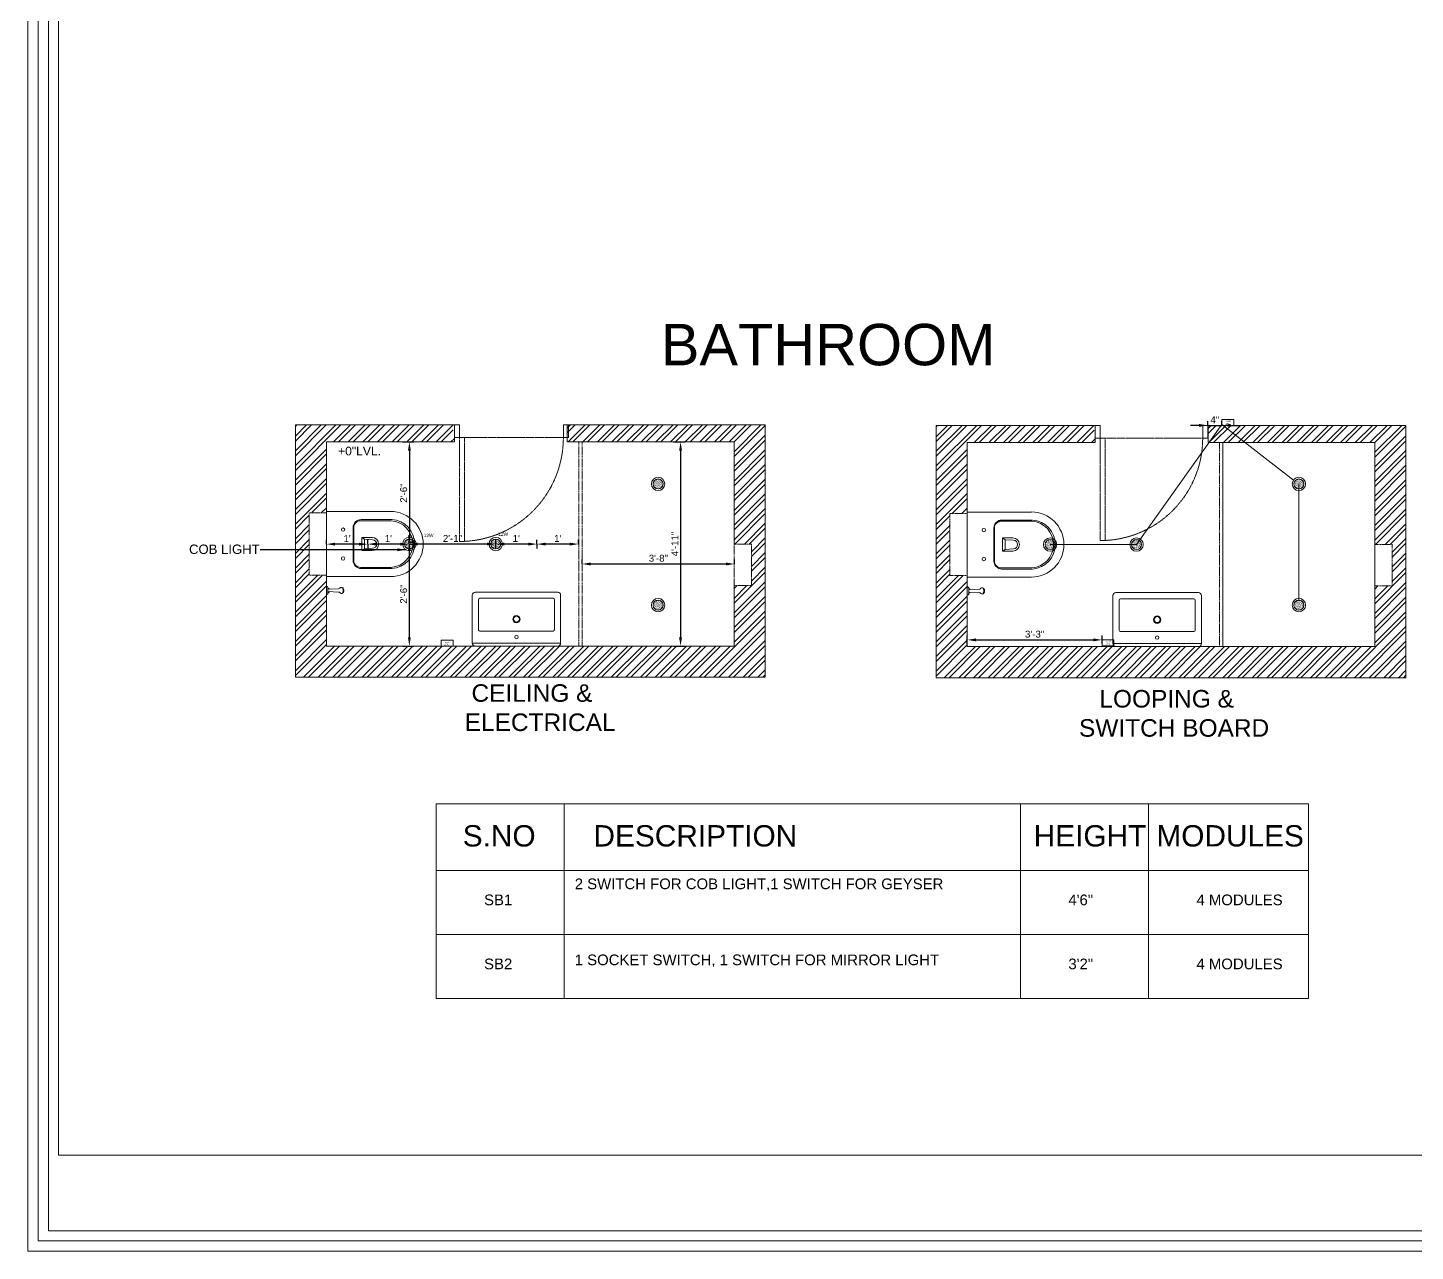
# Model space of a CAD drawing. Header units: inches. Extents: x 213 to 17763, y -4830 to 1802.
# Drawn here: x 4969 to 5370.7, y -1412.2 to -1058.1 of the extents above; entities that cross this region are included whole.
import ezdxf

# ---------------------------------------------------------------- set-up
doc = ezdxf.new("R2010")
doc.units = ezdxf.units.IN
doc.header["$MEASUREMENT"] = 0
for name, pattern in [('ACAD_ISO02W100', [15, 12, -3]), ('AUDIT_D_060311083008-3', [0]), ('DASHED2', [0.375, 0.25, -0.125]), ('HIDDEN', [0.375, 0.25, -0.125])]:
    doc.linetypes.add(name, pattern=pattern)
for name, color, linetype in [('.', 30, 'Continuous'), ('A-DOOR', 251, 'AUDIT_D_060311083008-3'), ('A-Door-Frame', 1, 'Continuous'), ('A-Door-Swing', 8, 'HIDDEN'), ('PDF2_0', 7, 'Continuous'), ('PDF3_Text', 1, 'Continuous')]:
    doc.layers.add(name, color=color, linetype=linetype)
doc.layers.add('A- FURNITURE', color=8, linetype='Continuous', lineweight=9)
doc.layers.add('ROD', color=7, linetype='Continuous', lineweight=9)
doc.layers.add('PDF2_MK. KITCHEN ESSENTAILS', color=7, linetype='Continuous', true_color=0x767676)
doc.layers.add('PDF3_0', color=7, linetype='Continuous', true_color=0x929498)
doc.styles.add('_mm text style', font='arial.ttf')
doc.styles.add('PDF Arial', font='arial.ttf')
doc.styles.get("Standard").update_dxf_attribs({"font": 'arial.ttf'})
doc.dimstyles.new('ISO-25', dxfattribs={"dimtxt": 4.5, "dimasz": 2.5, "dimexe": 1.25, "dimexo": 0.625, "dimtad": 1, "dimdec": 0, "dimlunit": 4, "dimtxsty": 'Standard', "dimcen": 2.5, "dimadec": 0, "dimazin": 0, "dimtfac": 1, "dimtdec": 0, "dimtmove": 0, "dimatfit": 3, "dimfxl": 1, "dimarcsym": 0})

# ---------------------------------------------------------------- blocks, each defined once
blk = doc.blocks.new('*U34')
at = {"layer": 'A-Door-Frame', "lineweight": 5}
for p, q in [((0, -100), (0, 0)), ((900, -100), (900, 0))]:
    blk.add_line(p, q, dxfattribs=at)
for points in [[(0, -100), (40, -100), (40, 0), (0, 0)], [(900, -100), (860, -100), (860, 0), (900, 0)]]:
    blk.add_lwpolyline(points, dxfattribs=at)
at = {"layer": 'A-Door-Swing', "linetype": 'DASHED2', "lineweight": 5}
blk.add_line((47, 0), (867, 0), dxfattribs=at)
blk.add_lwpolyline([(40, 0), (40, 820), (80, 820), (80, 0)], close=True, dxfattribs=at)
blk.add_arc((40, 0), 820, 360, 90, dxfattribs=at)
blk = doc.blocks.new('*D662')
at = {"color": 0, "linetype": 'ACAD_ISO02W100', "lineweight": -2, "transparency": 16777216}
for p, q in [((5129.5, -1213.31), (5129.5, -1212.06)), ((5173.63, -1213.31), (5173.63, -1212.06))]:
    blk.add_line(p, q, dxfattribs=at)
at = {"color": 0, "linetype": 'AUDIT_D_060311083008-3', "lineweight": -2, "transparency": 16777216}
blk.add_line((5132, -1213.31), (5171.13, -1213.31), dxfattribs=at)
at = {"color": 0, "transparency": 16777216}
for points in [[(5132, -1212.89), (5132, -1213.72), (5129.5, -1213.31)], [(5171.13, -1212.89), (5171.13, -1213.72), (5173.63, -1213.31)]]:
    blk.add_solid(points, dxfattribs=at)
at = {"layer": 'Defpoints', "color": 0, "transparency": 16777216}
for p in [(5129.5, -1213.5), (5173.63, -1213.31), (5173.63, -1213.31)]:
    blk.add_point(p, dxfattribs=at)
at = {"color": 0, "lineweight": 5, "transparency": 16777216, "insert": (5151.57, -1211.66), "char_height": 2, "attachment_point": 5}
blk.add_mtext('3\'-8"', dxfattribs=at)
blk = doc.blocks.new('*D663')
at = {"color": 0, "linetype": 'ACAD_ISO02W100', "lineweight": -2, "transparency": 16777216}
for p, q in [((5055.48, -1207.57), (5055.48, -1206.32)), ((5067.41, -1207.57), (5067.41, -1206.32))]:
    blk.add_line(p, q, dxfattribs=at)
at = {"color": 0, "linetype": 'AUDIT_D_060311083008-3', "lineweight": -2, "transparency": 16777216}
blk.add_line((5064.91, -1207.57), (5057.98, -1207.57), dxfattribs=at)
at = {"color": 0, "transparency": 16777216}
for points in [[(5057.98, -1207.15), (5057.98, -1207.99), (5055.48, -1207.57)], [(5064.91, -1207.15), (5064.91, -1207.99), (5067.41, -1207.57)]]:
    blk.add_solid(points, dxfattribs=at)
at = {"layer": 'Defpoints', "color": 0, "transparency": 16777216}
for p in [(5055.48, -1207.57), (5055.48, -1207.57), (5067.41, -1207.57)]:
    blk.add_point(p, dxfattribs=at)
at = {"color": 0, "lineweight": 5, "transparency": 16777216, "insert": (5061.45, -1205.94), "char_height": 2, "attachment_point": 5}
blk.add_mtext("1'", dxfattribs=at)
blk = doc.blocks.new('*D664')
at = {"color": 0, "linetype": 'ACAD_ISO02W100', "lineweight": -2, "transparency": 16777216}
for p, q in [((5077.48, -1178), (5080.73, -1178)), ((5079.48, -1207.56), (5080.73, -1207.56))]:
    blk.add_line(p, q, dxfattribs=at)
at = {"color": 0, "linetype": 'AUDIT_D_060311083008-3', "lineweight": -2, "transparency": 16777216}
blk.add_line((5079.48, -1180.5), (5079.48, -1205.06), dxfattribs=at)
at = {"color": 0, "transparency": 16777216}
for points in [[(5079.07, -1180.5), (5079.9, -1180.5), (5079.48, -1178)], [(5079.07, -1205.06), (5079.9, -1205.06), (5079.48, -1207.56)]]:
    blk.add_solid(points, dxfattribs=at)
at = {"layer": 'Defpoints', "color": 0, "transparency": 16777216}
for p in [(5075.41, -1178), (5079.41, -1207.56), (5079.48, -1207.56)]:
    blk.add_point(p, dxfattribs=at)
at = {"color": 0, "lineweight": 5, "transparency": 16777216, "insert": (5077.84, -1192.78), "char_height": 2, "attachment_point": 5, "rotation": 90}
blk.add_mtext('2\'-6"', dxfattribs=at)
blk = doc.blocks.new('*D665')
at = {"color": 0, "linetype": 'ACAD_ISO02W100', "lineweight": -2, "transparency": 16777216}
for p, q in [((5067.41, -1207.56), (5067.41, -1208.81)), ((5079.41, -1207.56), (5079.41, -1206.31))]:
    blk.add_line(p, q, dxfattribs=at)
at = {"color": 0, "linetype": 'AUDIT_D_060311083008-3', "lineweight": -2, "transparency": 16777216}
blk.add_line((5076.91, -1207.56), (5069.91, -1207.56), dxfattribs=at)
at = {"color": 0, "transparency": 16777216}
for points in [[(5069.91, -1207.14), (5069.91, -1207.98), (5067.41, -1207.56)], [(5076.91, -1207.14), (5076.91, -1207.98), (5079.41, -1207.56)]]:
    blk.add_solid(points, dxfattribs=at)
at = {"layer": 'Defpoints', "color": 0, "transparency": 16777216}
for p in [(5067.41, -1207), (5067.41, -1207.56), (5079.41, -1207.56)]:
    blk.add_point(p, dxfattribs=at)
at = {"color": 0, "lineweight": 5, "transparency": 16777216, "insert": (5073.41, -1205.93), "char_height": 2, "attachment_point": 5}
blk.add_mtext("1'", dxfattribs=at)
blk = doc.blocks.new('*D666')
at = {"color": 0, "linetype": 'ACAD_ISO02W100', "lineweight": -2, "transparency": 16777216}
for p, q in [((5079.48, -1206.97), (5080.73, -1206.97)), ((5077.48, -1237.08), (5080.73, -1237.08))]:
    blk.add_line(p, q, dxfattribs=at)
at = {"color": 0, "linetype": 'AUDIT_D_060311083008-3', "lineweight": -2, "transparency": 16777216}
blk.add_line((5079.48, -1234.58), (5079.48, -1209.47), dxfattribs=at)
at = {"color": 0, "transparency": 16777216}
for points in [[(5079.07, -1209.47), (5079.9, -1209.47), (5079.48, -1206.97)], [(5079.07, -1234.58), (5079.9, -1234.58), (5079.48, -1237.08)]]:
    blk.add_solid(points, dxfattribs=at)
at = {"layer": 'Defpoints', "color": 0, "transparency": 16777216}
for p in [(5079.41, -1206.97), (5079.48, -1206.97), (5075.48, -1237.08)]:
    blk.add_point(p, dxfattribs=at)
at = {"color": 0, "lineweight": 5, "transparency": 16777216, "insert": (5077.84, -1222.02), "char_height": 2, "attachment_point": 5, "rotation": 90}
blk.add_mtext('2\'-6"', dxfattribs=at)
blk = doc.blocks.new('*D667')
at = {"color": 0, "linetype": 'ACAD_ISO02W100', "lineweight": -2, "transparency": 16777216}
for p, q in [((5079.41, -1207.54), (5079.41, -1208.79)), ((5104.5, -1207.54), (5104.5, -1206.29))]:
    blk.add_line(p, q, dxfattribs=at)
at = {"color": 0, "linetype": 'AUDIT_D_060311083008-3', "lineweight": -2, "transparency": 16777216}
blk.add_line((5102, -1207.54), (5081.91, -1207.54), dxfattribs=at)
at = {"color": 0, "transparency": 16777216}
for points in [[(5081.91, -1207.12), (5081.91, -1207.96), (5079.41, -1207.54)], [(5102, -1207.12), (5102, -1207.96), (5104.5, -1207.54)]]:
    blk.add_solid(points, dxfattribs=at)
at = {"layer": 'Defpoints', "color": 0, "transparency": 16777216}
for p in [(5079.41, -1206.97), (5079.41, -1207.54), (5104.5, -1207.54)]:
    blk.add_point(p, dxfattribs=at)
at = {"color": 0, "lineweight": 5, "transparency": 16777216, "insert": (5091.95, -1205.91), "char_height": 2, "attachment_point": 5}
blk.add_mtext('2\'-1"', dxfattribs=at)
blk = doc.blocks.new('*D668')
at = {"color": 0, "linetype": 'ACAD_ISO02W100', "lineweight": -2, "transparency": 16777216}
for p, q in [((5104.43, -1207.55), (5104.43, -1208.8)), ((5116.43, -1207.55), (5116.43, -1206.3))]:
    blk.add_line(p, q, dxfattribs=at)
at = {"color": 0, "linetype": 'AUDIT_D_060311083008-3', "lineweight": -2, "transparency": 16777216}
blk.add_line((5113.93, -1207.55), (5106.93, -1207.55), dxfattribs=at)
at = {"color": 0, "transparency": 16777216}
for points in [[(5106.93, -1207.14), (5106.93, -1207.97), (5104.43, -1207.55)], [(5113.93, -1207.14), (5113.93, -1207.97), (5116.43, -1207.55)]]:
    blk.add_solid(points, dxfattribs=at)
at = {"layer": 'Defpoints', "color": 0, "transparency": 16777216}
for p in [(5104.43, -1206.99), (5104.43, -1207.55), (5116.43, -1207.55)]:
    blk.add_point(p, dxfattribs=at)
at = {"color": 0, "lineweight": 5, "transparency": 16777216, "insert": (5110.43, -1205.92), "char_height": 2, "attachment_point": 5}
blk.add_mtext("1'", dxfattribs=at)
blk = doc.blocks.new('*D669')
at = {"color": 0, "linetype": 'ACAD_ISO02W100', "lineweight": -2, "transparency": 16777216}
for p, q in [((5116.43, -1207.55), (5116.43, -1208.8)), ((5128.43, -1207.55), (5128.43, -1206.3))]:
    blk.add_line(p, q, dxfattribs=at)
at = {"color": 0, "linetype": 'AUDIT_D_060311083008-3', "lineweight": -2, "transparency": 16777216}
blk.add_line((5125.93, -1207.55), (5118.93, -1207.55), dxfattribs=at)
at = {"color": 0, "transparency": 16777216}
for points in [[(5118.93, -1207.14), (5118.93, -1207.97), (5116.43, -1207.55)], [(5125.93, -1207.14), (5125.93, -1207.97), (5128.43, -1207.55)]]:
    blk.add_solid(points, dxfattribs=at)
at = {"layer": 'Defpoints', "color": 0, "transparency": 16777216}
for p in [(5116.43, -1206.99), (5116.43, -1207.55), (5128.43, -1207.55)]:
    blk.add_point(p, dxfattribs=at)
at = {"color": 0, "lineweight": 5, "transparency": 16777216, "insert": (5122.43, -1205.92), "char_height": 2, "attachment_point": 5}
blk.add_mtext("1'", dxfattribs=at)
blk = doc.blocks.new('*D670')
at = {"color": 0, "linetype": 'ACAD_ISO02W100', "lineweight": -2, "transparency": 16777216}
for p, q in [((5155.99, -1178), (5159.24, -1178)), ((5155.99, -1237.08), (5159.24, -1237.08))]:
    blk.add_line(p, q, dxfattribs=at)
at = {"color": 0, "linetype": 'AUDIT_D_060311083008-3', "lineweight": -2, "transparency": 16777216}
blk.add_line((5157.99, -1180.5), (5157.99, -1234.58), dxfattribs=at)
at = {"color": 0, "transparency": 16777216}
for points in [[(5157.57, -1180.5), (5158.41, -1180.5), (5157.99, -1178)], [(5157.57, -1234.58), (5158.41, -1234.58), (5157.99, -1237.08)]]:
    blk.add_solid(points, dxfattribs=at)
at = {"layer": 'Defpoints', "color": 0, "transparency": 16777216}
for p in [(5144.99, -1178), (5144.99, -1237.08), (5157.99, -1237.08)]:
    blk.add_point(p, dxfattribs=at)
at = {"color": 0, "lineweight": 5, "transparency": 16777216, "insert": (5156.36, -1207.54), "char_height": 2, "attachment_point": 5, "rotation": 90}
blk.add_mtext('4\'-11"', dxfattribs=at)
blk = doc.blocks.new('*U671')
at = {"layer": 'A-Door-Frame', "lineweight": 5}
for p, q in [((0, -100), (0, 0)), ((889, -100), (889, 0))]:
    blk.add_line(p, q, dxfattribs=at)
for points in [[(0, -100), (40, -100), (40, 0), (0, 0)], [(889, -100), (849, -100), (849, 0), (889, 0)]]:
    blk.add_lwpolyline(points, dxfattribs=at)
at = {"layer": 'A-Door-Swing', "linetype": 'DASHED2', "lineweight": 5}
blk.add_line((47, 0), (856, 0), dxfattribs=at)
blk.add_lwpolyline([(40, 0), (40, 809), (80, 809), (80, 0)], close=True, dxfattribs=at)
blk.add_arc((40, 0), 809, 360, 90, dxfattribs=at)
blk = doc.blocks.new('wc4')
at = {"color": 0, "lineweight": 5}
for p, q in [((-7.08, 0), (-7.08, -13.97)), ((-7.08, 0), (7.08, 0)), ((7.08, 0), (7.08, -13.97)), ((-1.05, -8.29), (-1.43, -7.67)), ((1.05, -8.29), (1.43, -7.67))]:
    blk.add_line(p, q, dxfattribs=at)
for points in [[(5.33, -7.55, 0.414214), (3.58, -5.8), (-3.59, -5.8, 0.414214), (-5.34, -7.55), (-5.34, -14.24, 0.929975), (5.33, -14.24)], [(5.08, -7.43, 0.414214), (3.58, -5.93), (-3.59, -5.93, 0.414214), (-5.08, -7.43), (-5.08, -14.1, 0.928337), (5.08, -14.1)], [(-1.43, -9.93), (-1.43, -7.67), (1.43, -7.67), (1.43, -9.93, -1)], [(-0.93, -10.05), (-1.05, -8.29), (1.05, -8.29), (0.93, -10.05, -1)]]:
    blk.add_lwpolyline(points, format="xyb", close=True, dxfattribs=at)
for centre in [(-3.15, -3.62), (3.15, -3.62)]:
    blk.add_circle(centre, 0.366, dxfattribs=at)
blk.add_arc((0, -13.97), 7.09, 180, 0, dxfattribs=at)
blk = doc.blocks.new('wb18.')
at = {"color": 0, "lineweight": 5}
for p, q in [((-13.85, 0), (13.85, 0)), ((-14.85, -1), (14.85, -1)), ((-14.85, -17.11), (-14.85, -1)), ((14.85, -1), (14.85, -17.11)), ((-12.795, -15.555), (-12.795, -5.555)), ((-12.295, -5.055), (12.295, -5.055)), ((12.795, -5.555), (12.795, -15.555)), ((13.85, -18.11), (-13.85, -18.11)), ((12.295, -16.055), (-12.295, -16.055))]:
    blk.add_line(p, q, dxfattribs=at)
for centre, radius in [((0, -3.027), 0.586), ((0, -9.055), 1.25), ((0, -9.055), 1)]:
    blk.add_circle(centre, radius, dxfattribs=at)
for centre, radius, start, end in [((13.85, -1), 1, 360, 90), ((-13.85, -1), 1, 90, 180), ((-12.295, -5.555), 0.5, 90, 180), ((12.295, -5.555), 0.5, 360, 90), ((-13.85, -17.11), 1, 180, 270), ((-12.295, -15.555), 0.5, 180, 270), ((12.295, -15.555), 0.5, 270, 0), ((13.85, -17.11), 1, 270, 0)]:
    blk.add_arc(centre, radius, start, end, dxfattribs=at)
blk = doc.blocks.new('*D722')
at = {"color": 0, "linetype": 'ACAD_ISO02W100', "lineweight": -2, "transparency": 16777216}
for p, q in [((5310.62, -1173.2), (5310.62, -1171.95)), ((5314.73, -1173.2), (5314.73, -1171.95))]:
    blk.add_line(p, q, dxfattribs=at)
at = {"color": 0, "linetype": 'AUDIT_D_060311083008-3', "lineweight": -2, "transparency": 16777216}
for p, q in [((5308.12, -1173.2), (5305.62, -1173.2)), ((5310.62, -1173.2), (5314.73, -1173.2)), ((5317.23, -1173.2), (5319.73, -1173.2))]:
    blk.add_line(p, q, dxfattribs=at)
at = {"color": 0, "transparency": 16777216}
for points in [[(5308.12, -1172.78), (5308.12, -1173.62), (5310.62, -1173.2)], [(5317.23, -1172.78), (5317.23, -1173.62), (5314.73, -1173.2)]]:
    blk.add_solid(points, dxfattribs=at)
at = {"layer": 'Defpoints', "color": 0, "transparency": 16777216}
for p in [(5310.62, -1173.2), (5314.73, -1173.2), (5314.73, -1173.2)]:
    blk.add_point(p, dxfattribs=at)
at = {"color": 0, "lineweight": 5, "transparency": 16777216, "insert": (5312.67, -1171.58), "char_height": 2, "attachment_point": 5}
blk.add_mtext('4"', dxfattribs=at)
blk = doc.blocks.new('*D723')
at = {"color": 0, "linetype": 'ACAD_ISO02W100', "lineweight": -2, "transparency": 16777216}
for p, q in [((5240.98, -1236.59), (5240.98, -1234.03)), ((5280.01, -1236.34), (5280.01, -1234.03))]:
    blk.add_line(p, q, dxfattribs=at)
at = {"color": 0, "linetype": 'AUDIT_D_060311083008-3', "lineweight": -2, "transparency": 16777216}
blk.add_line((5243.48, -1235.28), (5277.51, -1235.28), dxfattribs=at)
at = {"color": 0, "transparency": 16777216}
for points in [[(5243.48, -1234.86), (5243.48, -1235.7), (5240.98, -1235.28)], [(5277.51, -1234.86), (5277.51, -1235.7), (5280.01, -1235.28)]]:
    blk.add_solid(points, dxfattribs=at)
at = {"layer": 'Defpoints', "color": 0, "transparency": 16777216}
for p in [(5280.01, -1235.28), (5280.01, -1236.96), (5240.98, -1237.22)]:
    blk.add_point(p, dxfattribs=at)
at = {"color": 0, "lineweight": 5, "transparency": 16777216, "insert": (5260.5, -1233.63), "char_height": 2, "attachment_point": 5}
blk.add_mtext('3\'-3"', dxfattribs=at)

msp = doc.modelspace()

# ---------------------------------------------------------------- hatches: boundary and pattern name
at = {"layer": '.', "lineweight": 5}
h = msp.add_hatch(dxfattribs=at)
h.set_pattern_fill('ANSI32', color=1, scale=8)
h.set_pattern_definition([(45, (3605.482, -1832.4345), (-2.1213203, 2.1213203), []), (45, (3606.896, -1832.4345), (-2.1213203, 2.1213203), [])])
h.paths.add_polyline_path([(5055.48, -1178), (5092.53, -1178), (5092.53, -1176.73), (5092.19, -1176.73), (5092.19, -1173.06), (5046.48, -1173.06), (5046.48, -1246.08), (5182.5, -1246.08), (5182.5, -1173.06), (5125.19, -1173.06), (5125.19, -1176.73), (5125.19, -1178), (5173.5, -1178), (5173.5, -1207.54), (5178.5, -1207.54), (5178.5, -1219.54), (5173.5, -1219.54), (5173.5, -1237.08), (5055.48, -1237.08), (5055.48, -1219.54), (5055.48, -1216.54), (5050.48, -1216.54), (5050.48, -1198.54), (5055.48, -1198.54)])
h = msp.add_hatch(dxfattribs=at)
h.set_pattern_fill('ANSI32', color=1, scale=8)
h.set_pattern_definition([(45, (3790.982, -1832.57), (-2.1213203, 2.1213203), []), (45, (3792.396, -1832.57), (-2.1213203, 2.1213203), [])])
h.paths.add_polyline_path([(5240.98, -1178.14), (5278.03, -1178.14), (5278.03, -1176.87), (5277.69, -1176.87), (5277.69, -1173.2), (5231.98, -1173.2), (5231.98, -1246.22), (5368, -1246.22), (5368, -1173.2), (5310.69, -1173.2), (5310.69, -1176.87), (5310.69, -1178.14), (5359, -1178.14), (5359, -1207.68), (5364, -1207.68), (5364, -1219.68), (5359, -1219.68), (5359, -1237.22), (5240.98, -1237.22), (5240.98, -1219.68), (5240.98, -1216.68), (5235.98, -1216.68), (5235.98, -1198.68), (5240.98, -1198.68)])
at = {"lineweight": 5}
h = msp.add_hatch(dxfattribs=at)
h.set_pattern_fill('AR-SAND', color=5, scale=0.2)
h.set_pattern_definition([(37.5, (-120788.02988, -239511.24256), (-0.01259867162, 0.3853647538), [0, -0.304, 0, -0.34, 0, -0.325]), (7.5, (-120788.0299, -239511.24256), (0.3539553411, 0.564429213), [0, -0.164, 0, -0.274, 0, -0.105]), (327.5, (-120788.27588, -239511.24256), (0.62282837235, 0.0011318107), [0, -0.1, 0, -0.36, 0, -0.47]), (317.5, (-120788.2759, -239511.24256), (0.6012253209, 0.175535113), [0, -0.05, 0, -0.236, 0, -0.27])])
h.paths.add_polyline_path([(5152.93, -1190.14, -1), (5150.07, -1190.14, -1)])
h = msp.add_hatch(dxfattribs=at)
h.set_pattern_fill('AR-SAND', color=5, scale=0.2)
h.set_pattern_definition([(37.5, (-120602.52988, -239511.24256), (-0.01259867162, 0.3853647538), [0, -0.304, 0, -0.34, 0, -0.325]), (7.5, (-120602.5299, -239511.24256), (0.3539553411, 0.564429213), [0, -0.164, 0, -0.274, 0, -0.105]), (327.5, (-120602.77588, -239511.24256), (0.62282837235, 0.0011318107), [0, -0.1, 0, -0.36, 0, -0.47]), (317.5, (-120602.7759, -239511.24256), (0.6012253209, 0.175535113), [0, -0.05, 0, -0.236, 0, -0.27])])
h.paths.add_polyline_path([(5338.43, -1190.14, -1), (5335.57, -1190.14, -1)])
h = msp.add_hatch(dxfattribs=at)
h.set_pattern_fill('AR-SAND', color=5, scale=0.2)
h.set_pattern_definition([(37.5, (-120860.046, -239528.6473), (-0.01259867162, 0.3853647538), [0, -0.304, 0, -0.34, 0, -0.325]), (7.5, (-120860.046, -239528.6473), (0.3539553411, 0.564429213), [0, -0.164, 0, -0.274, 0, -0.105]), (327.5, (-120860.292, -239528.6473), (0.62282837235, 0.0011318107), [0, -0.1, 0, -0.36, 0, -0.47]), (317.5, (-120860.292, -239528.6473), (0.6012253209, 0.175535113), [0, -0.05, 0, -0.236, 0, -0.27])])
h.paths.add_polyline_path([(5080.91, -1207.54, -1), (5078.06, -1207.54, -1)])
h = msp.add_hatch(dxfattribs=at)
h.set_pattern_fill('AR-SAND', color=5, scale=0.2)
h.set_pattern_definition([(37.5, (-120835.02988, -239528.6473), (-0.01259867162, 0.3853647538), [0, -0.304, 0, -0.34, 0, -0.325]), (7.5, (-120835.0299, -239528.6473), (0.3539553411, 0.564429213), [0, -0.164, 0, -0.274, 0, -0.105]), (327.5, (-120835.27588, -239528.6473), (0.62282837235, 0.0011318107), [0, -0.1, 0, -0.36, 0, -0.47]), (317.5, (-120835.2759, -239528.6473), (0.6012253209, 0.175535113), [0, -0.05, 0, -0.236, 0, -0.27])])
h.paths.add_polyline_path([(5105.93, -1207.54, -1), (5103.07, -1207.54, -1)])
h = msp.add_hatch(dxfattribs=at)
h.set_pattern_fill('AR-SAND', color=5, scale=0.2)
h.set_pattern_definition([(37.5, (-120674.546, -239528.7829), (-0.01259867162, 0.3853647538), [0, -0.304, 0, -0.34, 0, -0.325]), (7.5, (-120674.546, -239528.7829), (0.3539553411, 0.564429213), [0, -0.164, 0, -0.274, 0, -0.105]), (327.5, (-120674.792, -239528.7829), (0.62282837235, 0.0011318107), [0, -0.1, 0, -0.36, 0, -0.47]), (317.5, (-120674.792, -239528.7829), (0.6012253209, 0.175535113), [0, -0.05, 0, -0.236, 0, -0.27])])
h.paths.add_polyline_path([(5266.41, -1207.68, -1), (5263.56, -1207.68, -1)])
h = msp.add_hatch(dxfattribs=at)
h.set_pattern_fill('AR-SAND', color=5, scale=0.2)
h.set_pattern_definition([(37.5, (-120649.52988, -239528.7829), (-0.01259867162, 0.3853647538), [0, -0.304, 0, -0.34, 0, -0.325]), (7.5, (-120649.5299, -239528.7829), (0.3539553411, 0.564429213), [0, -0.164, 0, -0.274, 0, -0.105]), (327.5, (-120649.77588, -239528.7829), (0.62282837235, 0.0011318107), [0, -0.1, 0, -0.36, 0, -0.47]), (317.5, (-120649.7759, -239528.7829), (0.6012253209, 0.175535113), [0, -0.05, 0, -0.236, 0, -0.27])])
h.paths.add_polyline_path([(5291.43, -1207.68, -1), (5288.57, -1207.68, -1)])
h = msp.add_hatch(dxfattribs=at)
h.set_pattern_fill('AR-SAND', color=5, scale=0.2)
h.set_pattern_definition([(37.5, (-120788.02988, -239546.3232), (-0.01259867162, 0.3853647538), [0, -0.304, 0, -0.34, 0, -0.325]), (7.5, (-120788.0299, -239546.3232), (0.3539553411, 0.564429213), [0, -0.164, 0, -0.274, 0, -0.105]), (327.5, (-120788.27588, -239546.3232), (0.62282837235, 0.0011318107), [0, -0.1, 0, -0.36, 0, -0.47]), (317.5, (-120788.2759, -239546.3232), (0.6012253209, 0.175535113), [0, -0.05, 0, -0.236, 0, -0.27])])
h.paths.add_polyline_path([(5152.93, -1225.22, -1), (5150.07, -1225.22, -1)])
h = msp.add_hatch(dxfattribs=at)
h.set_pattern_fill('AR-SAND', color=5, scale=0.2)
h.set_pattern_definition([(37.5, (-120602.52988, -239546.3232), (-0.01259867162, 0.3853647538), [0, -0.304, 0, -0.34, 0, -0.325]), (7.5, (-120602.5299, -239546.3232), (0.3539553411, 0.564429213), [0, -0.164, 0, -0.274, 0, -0.105]), (327.5, (-120602.77588, -239546.3232), (0.62282837235, 0.0011318107), [0, -0.1, 0, -0.36, 0, -0.47]), (317.5, (-120602.7759, -239546.3232), (0.6012253209, 0.175535113), [0, -0.05, 0, -0.236, 0, -0.27])])
h.paths.add_polyline_path([(5338.43, -1225.22, -1), (5335.57, -1225.22, -1)])

# ---------------------------------------------------------------- linework, layer by layer
at = {"color": 3, "lineweight": 5}
for p, q in [((5290, -1207.68), (5314.73, -1172.93)), ((5314.73, -1172.93), (5335.41, -1189.04))]:
    msp.add_line(p, q, dxfattribs=at)
at = {"lineweight": 5}
for p, q in [((5046.48, -1246.08), (5046.48, -1173.06)), ((5092.53, -1173.06), (5046.48, -1173.06)), ((5092.53, -1178), (5092.53, -1173.06)), ((5182.5, -1173.06), (5125.19, -1173.06)), ((5182.5, -1246.08), (5182.5, -1173.06)), ((5231.98, -1246.22), (5231.98, -1173.2)), ((5278.03, -1173.2), (5231.98, -1173.2)), ((5278.03, -1178.14), (5278.03, -1173.2)), ((5368, -1173.2), (5310.69, -1173.2)), ((5368, -1246.22), (5368, -1173.2)), ((5055.48, -1198.54), (5055.48, -1178)), ((5092.53, -1178), (5055.48, -1178)), ((5125.19, -1178), (5173.5, -1178)), ((5173.5, -1207.54), (5173.5, -1178)), ((5173.5, -1178), (5173.5, -1207.54)), ((5240.98, -1198.68), (5240.98, -1178.14)), ((5278.03, -1178.14), (5240.98, -1178.14)), ((5310.69, -1178.14), (5359, -1178.14)), ((5359, -1207.68), (5359, -1178.14)), ((5359, -1178.14), (5359, -1207.68)), ((5055.48, -1225.08), (5055.48, -1216.54)), ((5240.98, -1225.22), (5240.98, -1216.68)), ((5055.48, -1237.08), (5055.48, -1219.54)), ((5173.5, -1237.08), (5173.5, -1219.54)), ((5173.5, -1219.54), (5173.5, -1237.08)), ((5240.98, -1237.22), (5240.98, -1219.68)), ((5359, -1237.22), (5359, -1219.68)), ((5359, -1219.68), (5359, -1237.22)), ((5339.79, -1282.72), (5087.21, -1282.72)), ((5087.21, -1282.72), (5087.21, -1302.03)), ((5124.28, -1282.72), (5124.28, -1339.1)), ((5256.37, -1282.72), (5256.37, -1339.1)), ((5293.45, -1282.72), (5293.45, -1339.1)), ((5339.79, -1282.72), (5339.79, -1339.1)), ((5087.21, -1291.21), (5087.21, -1339.1)), ((5087.21, -1302.03), (5339.79, -1302.03)), ((5087.21, -1320.57), (5339.79, -1320.57)), ((5087.21, -1339.1), (5339.79, -1339.1))]:
    msp.add_line(p, q, dxfattribs=at)
at = {"color": 4, "linetype": 'DASHED2', "lineweight": 5}
for p, q in [((5128.5, -1237.08), (5128.5, -1178)), ((5129.5, -1237.08), (5129.5, -1178)), ((5314, -1237.22), (5314, -1178.14)), ((5315, -1237.22), (5315, -1178.14))]:
    msp.add_line(p, q, dxfattribs=at)
at = {"color": 1, "lineweight": 5}
for p, q in [((5337, -1190.14), (5337, -1223.79)), ((5264.98, -1207.68), (5290, -1207.68))]:
    msp.add_line(p, q, dxfattribs=at)
at = {"linetype": 'DASHED2', "lineweight": 5}
for p, q in [((5050.48, -1216.54), (5050.48, -1198.54)), ((5055.48, -1198.54), (5050.48, -1198.54)), ((5055.48, -1198.54), (5055.48, -1216.54)), ((5235.98, -1216.68), (5235.98, -1198.68)), ((5240.98, -1198.68), (5235.98, -1198.68)), ((5240.98, -1198.68), (5240.98, -1216.68)), ((5173.5, -1207.54), (5178.59, -1207.54)), ((5173.5, -1207.54), (5173.5, -1219.54)), ((5178.5, -1207.54), (5178.5, -1219.54)), ((5359, -1207.68), (5364.09, -1207.68)), ((5359, -1207.68), (5359, -1219.68)), ((5364, -1207.68), (5364, -1219.68)), ((5055.48, -1216.54), (5050.48, -1216.54)), ((5240.98, -1216.68), (5235.98, -1216.68)), ((5173.5, -1219.54), (5178.5, -1219.54)), ((5359, -1219.68), (5364, -1219.68))]:
    msp.add_line(p, q, dxfattribs=at)
at = {"color": 5, "lineweight": 5}
for points in [[(5314.73, -1171.52), (5318.15, -1171.52), (5318.15, -1173.2), (5314.73, -1173.2)], [(5088.7, -1235.38), (5092.12, -1235.38), (5092.12, -1237.07), (5088.7, -1237.07)], [(5280.01, -1235.28), (5283.44, -1235.28), (5283.44, -1236.96), (5280.01, -1236.96)]]:
    msp.add_lwpolyline(points, close=True, dxfattribs=at)
at = {"lineweight": 5}
msp.add_lwpolyline([(5315, -1178.14), (5359, -1178.14), (5359, -1237.22), (5315, -1237.22)], close=True, dxfattribs=at)
at = {"color": 5, "lineweight": 5}
for centre, radius in [((5151.5, -1190.14), 1.93), ((5151.5, -1190.14), 1.43), ((5337, -1190.14), 1.93), ((5337, -1190.14), 1.43), ((5079.48, -1207.54), 1.93), ((5079.48, -1207.54), 1.43), ((5104.5, -1207.54), 1.93), ((5104.5, -1207.54), 1.43), ((5264.98, -1207.68), 1.93), ((5264.98, -1207.68), 1.43), ((5290, -1207.68), 1.93), ((5290, -1207.68), 1.43), ((5151.5, -1225.22), 1.93), ((5151.5, -1225.22), 1.43), ((5337, -1225.22), 1.93), ((5337, -1225.22), 1.43)]:
    msp.add_circle(centre, radius, dxfattribs=at)
at = {"layer": 'PDF2_0', "lineweight": 5}
msp.add_lwpolyline([(5776.37, -1412.23), (4969, -1412.23), (4969, -712.55), (5955.77, -712.55), (5955.77, -1232.82, -0.414214)], format="xyb", close=True, dxfattribs=at)
for points in [[(5776.37, -1409.26), (4971.97, -1409.26), (4971.97, -715.52), (5952.8, -715.52), (5952.8, -1232.82, -0.414214), (5776.37, -1409.26)], [(5776.37, -1406.27), (4974.96, -1406.27), (4974.96, -718.51), (5949.81, -718.51), (5949.81, -1232.82, -0.414214), (5776.37, -1406.27)]]:
    msp.add_lwpolyline(points, format="xyb", dxfattribs=at)
msp.add_lwpolyline([(4977.95, -721.5), (5782.05, -721.5), (5782.05, -1384.45), (4977.95, -1384.45)], close=True, dxfattribs=at)
at = {"layer": 'PDF2_MK. KITCHEN ESSENTAILS', "lineweight": 5}
msp.add_lwpolyline([(4977.95, -1384.45), (5782.05, -1384.45), (5782.05, -721.5), (4977.95, -721.5)], close=True, dxfattribs=at)
at = {"layer": 'PDF3_0', "color": 254, "lineweight": 5}
for points in [[(5055.91, -1221.82), (5055.91, -1220.12, 0.257222), (5055.48, -1219.7), (5055.48, -1222.25)], [(5059.03, -1221.43, -0.144297), (5059.36, -1221.6, 0.095032), (5059.57, -1221.78, 0.130986), (5059.82, -1221.84, 0.130986), (5060.09, -1221.78, 0.106533), (5060.32, -1221.59, 0.083894), (5060.44, -1221.31, 0.072753), (5060.49, -1220.96, 0.072753), (5060.45, -1220.6, 0.083894), (5060.32, -1220.33, 0.106533), (5060.07, -1220.14, 0.130986), (5059.82, -1220.07, 0.130986), (5059.57, -1220.13, 0.095032), (5059.37, -1220.32, -0.144297), (5059.01, -1220.47), (5055.91, -1220.64)], [(5241.41, -1221.96), (5241.41, -1220.26, 0.257222), (5240.98, -1219.83), (5240.98, -1222.39)], [(5244.53, -1221.56, -0.144297), (5244.86, -1221.74, 0.095032), (5245.07, -1221.91, 0.130986), (5245.32, -1221.98, 0.130986), (5245.59, -1221.92, 0.106533), (5245.82, -1221.72, 0.083894), (5245.94, -1221.44, 0.072753), (5245.99, -1221.1, 0.072753), (5245.95, -1220.74, 0.083894), (5245.82, -1220.47, 0.106533), (5245.57, -1220.27, 0.130986), (5245.32, -1220.2, 0.130986), (5245.07, -1220.26, 0.095032), (5244.87, -1220.45, -0.144297), (5244.51, -1220.61), (5241.41, -1220.78)]]:
    msp.add_lwpolyline(points, format="xyb", dxfattribs=at)
for points in [[(5055.91, -1221.29), (5059.01, -1221.45)], [(5241.41, -1221.42), (5244.51, -1221.59)]]:
    msp.add_lwpolyline(points, dxfattribs=at)
for centre, radius, start, end in [((5055.94, -1220.74), 0.453, 18.5394, 91.7633), ((5059.14, -1220.96), 1.19, 324.4757, 35.5243), ((5241.44, -1220.88), 0.453, 18.5394, 91.7633), ((5244.64, -1221.1), 1.19, 324.4757, 35.5243), ((5055.33, -1221.63), 0.619, 286.1499, 343.8501), ((5055.94, -1221.17), 0.453, 268.2367, 341.4606), ((5240.83, -1221.77), 0.619, 286.1499, 343.8501), ((5241.44, -1221.3), 0.453, 268.2367, 341.4606)]:
    msp.add_arc(centre, radius, start, end, dxfattribs=at)
at = {"layer": 'ROD', "color": 0, "lineweight": 5}
for p, q in [((5173.5, -1237.08), (5055.48, -1237.08)), ((5359, -1237.22), (5240.98, -1237.22)), ((5182.5, -1246.08), (5046.48, -1246.08)), ((5368, -1246.22), (5231.98, -1246.22))]:
    msp.add_line(p, q, dxfattribs=at)
for points in [[(5125.19, -1178), (5125.19, -1173.06)], [(5310.69, -1178.14), (5310.69, -1173.2)], [(5062.6, -1178), (5065.06, -1178)], [(5248.1, -1178.14), (5250.56, -1178.14)]]:
    msp.add_lwpolyline(points, dxfattribs=at)

# ---------------------------------------------------------------- block references
at = {"layer": 'A- FURNITURE', "color": 254, "lineweight": 5}
for name, p, xscale, yscale, zscale, rotation in [('wc4', (5055.48, -1207.54), -1.329534662868032, 1.329534662868033, 1.329534662868033, 90.00153061048236), ('wc4', (5240.98, -1207.68), -1.329534662868032, 1.329534662868033, 1.329534662868033, 90.00153061048236), ('wb18.', (5110.48, -1237.08), 0.8620318860244268, 0.8620318860244268, 0.8620318860244268, 180.001530610482), ('wb18.', (5295.98, -1237.22), 0.8620318860244268, 0.8620318860244268, 0.8620318860244268, 180.001530610482)]:
    msp.add_blockref(name, p, dxfattribs=dict(at, xscale=xscale, yscale=yscale, zscale=zscale, rotation=rotation))
at = {"layer": 'A-DOOR', "lineweight": 5, "xscale": -0.03666666666666651, "yscale": 0.03666666666666651, "zscale": 0.03666666666666651, "rotation": 180}
for name, p in [('*U34', (5092.53, -1176.73)), ('*U671', (5278.03, -1176.87))]:
    msp.add_blockref(name, p, dxfattribs=at)

# ---------------------------------------------------------------- texts
at = {"lineweight": 5, "insert": (5015.69, -1207.69), "char_height": 2.715, "width": 64.865, "attachment_point": 1, "style": '_mm text style'}
msp.add_mtext('COB LIGHT', dxfattribs=at)
at = {"lineweight": 5, "attachment_point": 1}
for s, width, heights, insert, char_height in [('S.NO', 12.359, [0], (5094.93, -1288.9), 6.179), ('DESCRIPTION', 12.359, [0], (5132.78, -1288.9), 6.1795), ('HEIGHT', 12.359, [0], (5260.23, -1288.9), 6.179), ('MODULES', 12.359, [0], (5295.76, -1288.9), 6.179), ('2 SWITCH FOR COB LIGHT,1 SWITCH FOR GEYSER ', 134.9224, [9.27], (5127.37, -1304.34, -1.54), 3.0897), ('SB1', 12.359, [0], (5101.11, -1308.98), 3.09), ('4\'6"', 12.359, [0], (5270.27, -1308.98), 3.09), ('4 MODULES', 27.0693, [0], (5307.35, -1308.98), 3.09), ('SB2', 12.359, [0], (5101.11, -1327.52), 3.09), ('1 SOCKET SWITCH, 1 SWITCH FOR MIRROR LIGHT', 244.0451, [9.27], (5127.35, -1326.34, -1.54), 3.0897), ('3\'2"', 12.359, [0], (5270.27, -1327.52), 3.09), ('4 MODULES', 27.0693, [0], (5307.35, -1327.52), 3.09)]:
    msp.add_mtext_dynamic_manual_height_columns(s, width=width, gutter_width=1.54, heights=heights, dxfattribs=dict(at, insert=insert, char_height=char_height))
at = {"layer": 'PDF3_Text', "lineweight": 5, "style": 'PDF Arial'}
for s, width, gutter_width, insert, char_height, attachment_point in [('BATHROOM', 114.7518, 49.21, (5152.27, -1155.98), 12, 7), ('+0"LVL.', 36.0927, 949.34, (5071.26, -1181.91), 2.5, 9), ('   LOOPING &\\PSWITCH BOARD', 114.7518, 49.21, (5273.34, -1263.37), 5.0688, 7)]:
    msp.add_mtext_dynamic_manual_height_columns(s, width=width, gutter_width=gutter_width, heights=[0], dxfattribs=dict(at, insert=insert, char_height=char_height, attachment_point=attachment_point))
at = {"layer": 'PDF3_Text', "lineweight": 5, "char_height": 0.4, "attachment_point": 9, "rotation": 180, "style": 'PDF Arial'}
for s, insert in [('SW1 \\P@4\'6"', (5315.81, -1171.73)), ('SW2 \\P@4\'6"', (5281.12, -1235.49))]:
    msp.add_mtext(s, dxfattribs=dict(at, insert=insert))
at = {"layer": 'PDF3_Text', "lineweight": 5, "style": 'PDF Arial'}
for s, insert, char_height, attachment_point in [('12W', (5086.48, -1205.54), 1, 9), ('12W', (5108.06, -1205.17), 1, 9), ('SW2 \\P@4\'6"', (5090.99, -1237.07), 0.4, 9), (' CEILING & \\PELECTRICAL', (5095.5, -1261.72), 5.0688, 7)]:
    msp.add_mtext(s, dxfattribs=dict(at, insert=insert, char_height=char_height, attachment_point=attachment_point))

# ---------------------------------------------------------------- dimensions: what is measured, and where the dimension line sits
at = {"lineweight": 5}
for base, p1, p2, picture, middle in [((5314.73, -1173.2), (5310.62, -1173.2), (5314.73, -1173.2), '*D722', (5312.67, -1171.58)), ((5055.48, -1207.57), (5067.41, -1207.57), (5055.48, -1207.57), '*D663', (5061.45, -1205.94)), ((5067.41, -1207.56), (5079.41, -1207.56), (5067.41, -1207), '*D665', (5073.41, -1205.93)), ((5079.41, -1207.54), (5104.5, -1207.54), (5079.41, -1206.97), '*D667', (5091.95, -1205.91)), ((5104.43, -1207.55), (5116.43, -1207.55), (5104.43, -1206.99), '*D668', (5110.43, -1205.92)), ((5116.43, -1207.55), (5128.43, -1207.55), (5116.43, -1206.99), '*D669', (5122.43, -1205.92)), ((5173.63, -1213.31), (5129.5, -1213.5), (5173.63, -1213.31), '*D662', (5151.57, -1211.66)), ((5280.01, -1235.28), (5240.98, -1237.22), (5280.01, -1236.96), '*D723', (5260.5, -1233.63))]:
    dim = msp.add_linear_dim(base=base, p1=p1, p2=p2, dimstyle='ISO-25', override={"dimtxt": 2, "dimtmove": 1, "dimfxl": 2, "dimfxlon": 1, "dimarcsym": 2}, dxfattribs=at)
    dim.commit()
    dim.dimension.update_dxf_attribs({"geometry": picture, "text_midpoint": middle})
for base, p1, p2, picture, middle in [((5079.48, -1207.56), (5075.41, -1178), (5079.41, -1207.56), '*D664', (5077.84, -1192.78)), ((5157.99, -1237.08), (5144.99, -1178), (5144.99, -1237.08), '*D670', (5156.36, -1207.54)), ((5079.48, -1206.97), (5075.48, -1237.08), (5079.41, -1206.97), '*D666', (5077.84, -1222.02))]:
    dim = msp.add_linear_dim(base=base, p1=p1, p2=p2, angle=90, dimstyle='ISO-25', override={"dimtxt": 2, "dimtmove": 1, "dimfxl": 2, "dimfxlon": 1, "dimarcsym": 2}, dxfattribs=at)
    dim.commit()
    dim.dimension.update_dxf_attribs({"geometry": picture, "text_midpoint": middle})

# ---------------------------------------------------------------- leaders
msp.add_leader([(5078.51, -1209.2), (5036.33, -1209.17)], dimstyle='ISO-25', override={"dimgap": 0.625, "dimtad": 0}, dxfattribs=at)

doc.saveas('drawing.dxf')
